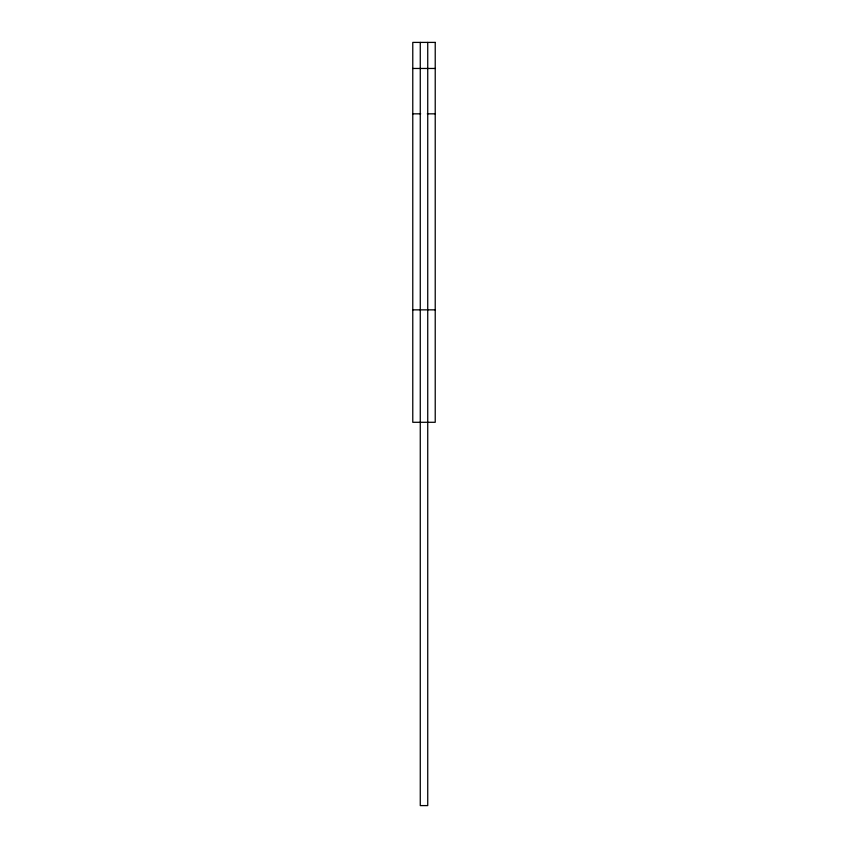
<?xml version="1.0" encoding="UTF-8"?>
<svg xmlns="http://www.w3.org/2000/svg" width="848" height="848" viewBox="0 0 848 848"><rect width="100%" height="100%" fill="white"/><g stroke="black" fill="none" stroke-linecap="round" stroke-linejoin="round"><path stroke-width="1.27" d="M412.775 68.465L435.225 68.465M412.775 113.833L420.703 113.833M427.297 113.833L435.225 113.833M412.775 309.849L435.225 309.849M427.731 42.4L427.731 805.6L420.269 805.6L420.269 42.4M435.225 42.4L412.775 42.4L412.775 422.293L435.225 422.293L435.225 42.4"/></g></svg>
